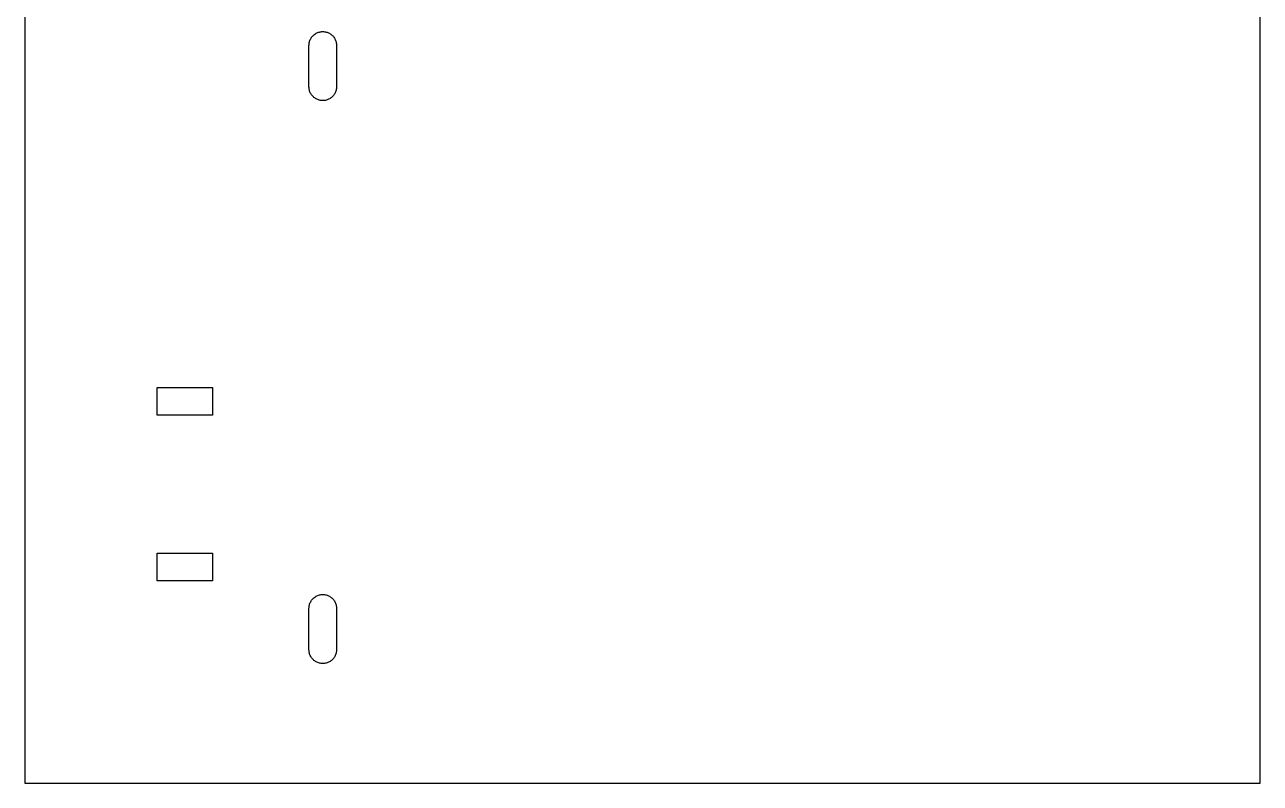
# Model space of a CAD drawing. Header units: metres. Extents: x 0 to 448, y 0 to 625.
# Drawn here: x 0 to 448, y 0 to 274.9 of the extents above; entities that cross this region are included whole.
import ezdxf

# ---------------------------------------------------------------- set-up
doc = ezdxf.new("R2010")
doc.units = ezdxf.units.M

msp = doc.modelspace()

# ---------------------------------------------------------------- linework, layer by layer
for p, q in [((0, 624.8), (0, 0)), ((448, 0), (448, 624.8)), ((103.231, 268.643), (103.319, 268.945)), ((103.319, 268.945), (103.425, 269.241)), ((103.425, 269.241), (103.55, 269.529)), ((103.55, 269.529), (103.693, 269.809)), ((103.693, 269.809), (103.852, 270.079)), ((103.852, 270.079), (104.029, 270.339)), ((104.029, 270.339), (104.221, 270.587)), ((104.221, 270.587), (104.429, 270.823)), ((104.429, 270.823), (104.651, 271.045)), ((104.651, 271.045), (104.887, 271.253)), ((104.887, 271.253), (105.135, 271.445)), ((105.135, 271.445), (105.395, 271.622)), ((105.395, 271.622), (105.665, 271.782)), ((105.665, 271.782), (105.945, 271.924)), ((105.945, 271.924), (106.233, 272.049)), ((106.233, 272.049), (106.529, 272.155)), ((106.529, 272.155), (106.831, 272.243)), ((106.831, 272.243), (107.137, 272.311)), ((107.137, 272.311), (107.447, 272.361)), ((107.447, 272.361), (107.76, 272.39)), ((107.76, 272.39), (108.074, 272.4)), ((108.074, 272.4), (108.388, 272.39)), ((108.388, 272.39), (108.701, 272.361)), ((108.701, 272.361), (109.011, 272.311)), ((109.011, 272.311), (109.318, 272.243)), ((109.318, 272.243), (109.619, 272.155)), ((109.619, 272.155), (109.915, 272.049)), ((109.915, 272.049), (110.203, 271.924)), ((110.203, 271.924), (110.483, 271.782)), ((110.483, 271.782), (110.753, 271.622)), ((110.753, 271.622), (111.013, 271.445)), ((111.013, 271.445), (111.261, 271.253)), ((111.261, 271.253), (111.497, 271.045)), ((111.497, 271.045), (111.719, 270.823)), ((111.719, 270.823), (111.927, 270.587)), ((111.927, 270.587), (112.119, 270.339)), ((112.119, 270.339), (112.296, 270.079)), ((112.296, 270.079), (112.456, 269.809)), ((112.456, 269.809), (112.598, 269.529)), ((112.598, 269.529), (112.723, 269.241)), ((112.723, 269.241), (112.829, 268.945)), ((112.829, 268.945), (112.917, 268.643)), ((103.074, 267.4), (103.084, 267.714)), ((103.074, 252.4), (103.074, 267.4)), ((103.084, 267.714), (103.113, 268.027)), ((103.113, 268.027), (103.163, 268.337)), ((103.163, 268.337), (103.231, 268.643)), ((112.917, 268.643), (112.986, 268.337)), ((112.986, 268.337), (113.035, 268.027)), ((113.035, 268.027), (113.064, 267.714)), ((113.064, 267.714), (113.074, 267.4)), ((113.074, 267.4), (113.074, 252.4)), ((103.084, 252.086), (103.074, 252.4)), ((103.113, 251.773), (103.084, 252.086)), ((103.163, 251.463), (103.113, 251.773)), ((103.231, 251.157), (103.163, 251.463)), ((103.319, 250.855), (103.231, 251.157)), ((112.917, 251.157), (112.829, 250.855)), ((112.986, 251.463), (112.917, 251.157)), ((113.035, 251.773), (112.986, 251.463)), ((113.064, 252.086), (113.035, 251.773)), ((113.074, 252.4), (113.064, 252.086)), ((103.425, 250.559), (103.319, 250.855)), ((103.55, 250.271), (103.425, 250.559)), ((103.693, 249.991), (103.55, 250.271)), ((103.852, 249.721), (103.693, 249.991)), ((104.029, 249.461), (103.852, 249.721)), ((104.221, 249.213), (104.029, 249.461)), ((104.429, 248.977), (104.221, 249.213)), ((104.651, 248.755), (104.429, 248.977)), ((104.887, 248.547), (104.651, 248.755)), ((105.135, 248.355), (104.887, 248.547)), ((105.395, 248.178), (105.135, 248.355)), ((105.665, 248.018), (105.395, 248.178)), ((105.945, 247.876), (105.665, 248.018)), ((106.233, 247.751), (105.945, 247.876)), ((106.529, 247.645), (106.233, 247.751)), ((106.831, 247.557), (106.529, 247.645)), ((107.137, 247.489), (106.831, 247.557)), ((107.447, 247.439), (107.137, 247.489)), ((107.76, 247.41), (107.447, 247.439)), ((108.074, 247.4), (107.76, 247.41)), ((108.388, 247.41), (108.074, 247.4)), ((108.701, 247.439), (108.388, 247.41)), ((109.011, 247.489), (108.701, 247.439)), ((109.318, 247.557), (109.011, 247.489)), ((109.619, 247.645), (109.318, 247.557)), ((109.915, 247.751), (109.619, 247.645)), ((110.203, 247.876), (109.915, 247.751)), ((110.483, 248.018), (110.203, 247.876)), ((110.753, 248.178), (110.483, 248.018)), ((111.013, 248.355), (110.753, 248.178)), ((111.261, 248.547), (111.013, 248.355)), ((111.497, 248.755), (111.261, 248.547)), ((111.719, 248.977), (111.497, 248.755)), ((111.927, 249.213), (111.719, 248.977)), ((112.119, 249.461), (111.927, 249.213)), ((112.296, 249.721), (112.119, 249.461)), ((112.456, 249.991), (112.296, 249.721)), ((112.598, 250.271), (112.456, 249.991)), ((112.723, 250.559), (112.598, 250.271)), ((112.829, 250.855), (112.723, 250.559)), ((48.0741, 133.4), (48.0741, 143.4)), ((48.0741, 143.4), (68.0741, 143.4)), ((68.0741, 143.4), (68.0741, 133.4)), ((68.0741, 133.4), (48.0741, 133.4)), ((48.0741, 73.4), (48.0741, 83.4)), ((48.0741, 83.4), (68.0741, 83.4)), ((68.0741, 83.4), (68.0741, 73.4)), ((68.0741, 73.4), (48.0741, 73.4)), ((104.651, 67.0448), (104.887, 67.2526)), ((104.887, 67.2526), (105.135, 67.4451)), ((105.135, 67.4451), (105.395, 67.6216)), ((105.395, 67.6216), (105.665, 67.7815)), ((105.665, 67.7815), (105.945, 67.9241)), ((105.945, 67.9241), (106.233, 68.0489)), ((106.233, 68.0489), (106.529, 68.1553)), ((106.529, 68.1553), (106.831, 68.2429)), ((106.831, 68.2429), (107.137, 68.3114)), ((107.137, 68.3114), (107.447, 68.3606)), ((107.447, 68.3606), (107.76, 68.3901)), ((107.76, 68.3901), (108.074, 68.4)), ((108.074, 68.4), (108.388, 68.3901)), ((108.388, 68.3901), (108.701, 68.3606)), ((108.701, 68.3606), (109.011, 68.3114)), ((109.011, 68.3114), (109.318, 68.2429)), ((109.318, 68.2429), (109.619, 68.1553)), ((109.619, 68.1553), (109.915, 68.0489)), ((109.915, 68.0489), (110.203, 67.9241)), ((110.203, 67.9241), (110.483, 67.7815)), ((110.483, 67.7815), (110.753, 67.6216)), ((110.753, 67.6216), (111.013, 67.4451)), ((111.013, 67.4451), (111.261, 67.2526)), ((111.261, 67.2526), (111.497, 67.0448)), ((103.074, 63.4), (103.084, 63.7139)), ((103.074, 48.4), (103.074, 63.4)), ((103.084, 63.7139), (103.113, 64.0267)), ((103.113, 64.0267), (103.163, 64.3369)), ((103.163, 64.3369), (103.231, 64.6434)), ((103.231, 64.6434), (103.319, 64.9451)), ((103.319, 64.9451), (103.425, 65.2406)), ((103.425, 65.2406), (103.55, 65.5289)), ((103.55, 65.5289), (103.693, 65.8088)), ((103.693, 65.8088), (103.852, 66.0791)), ((103.852, 66.0791), (104.029, 66.3389)), ((104.029, 66.3389), (104.221, 66.5871)), ((104.221, 66.5871), (104.429, 66.8227)), ((104.429, 66.8227), (104.651, 67.0448)), ((111.497, 67.0448), (111.719, 66.8227)), ((111.719, 66.8227), (111.927, 66.5871)), ((111.927, 66.5871), (112.119, 66.3389)), ((112.119, 66.3389), (112.296, 66.0791)), ((112.296, 66.0791), (112.456, 65.8088)), ((112.456, 65.8088), (112.598, 65.5289)), ((112.598, 65.5289), (112.723, 65.2406)), ((112.723, 65.2406), (112.829, 64.9451)), ((112.829, 64.9451), (112.917, 64.6434)), ((112.917, 64.6434), (112.986, 64.3369)), ((112.986, 64.3369), (113.035, 64.0267)), ((113.035, 64.0267), (113.064, 63.7139)), ((113.064, 63.7139), (113.074, 63.4)), ((113.074, 63.4), (113.074, 48.4)), ((103.084, 48.086), (103.074, 48.4)), ((103.113, 47.7733), (103.084, 48.086)), ((103.163, 47.4631), (103.113, 47.7733)), ((103.231, 47.1565), (103.163, 47.4631)), ((103.319, 46.8549), (103.231, 47.1565)), ((103.425, 46.5594), (103.319, 46.8549)), ((103.55, 46.2711), (103.425, 46.5594)), ((103.693, 45.9912), (103.55, 46.2711)), ((103.852, 45.7209), (103.693, 45.9912)), ((104.029, 45.4611), (103.852, 45.7209)), ((104.221, 45.2129), (104.029, 45.4611)), ((104.429, 44.9773), (104.221, 45.2129)), ((104.651, 44.7552), (104.429, 44.9773)), ((111.719, 44.9773), (111.497, 44.7552)), ((111.927, 45.2129), (111.719, 44.9773)), ((112.119, 45.4611), (111.927, 45.2129)), ((112.296, 45.7209), (112.119, 45.4611)), ((112.456, 45.9912), (112.296, 45.7209)), ((112.598, 46.2711), (112.456, 45.9912)), ((112.723, 46.5594), (112.598, 46.2711)), ((112.829, 46.8549), (112.723, 46.5594)), ((112.917, 47.1565), (112.829, 46.8549)), ((112.986, 47.4631), (112.917, 47.1565)), ((113.035, 47.7733), (112.986, 47.4631)), ((113.064, 48.086), (113.035, 47.7733)), ((113.074, 48.4), (113.064, 48.086)), ((104.887, 44.5474), (104.651, 44.7552)), ((105.135, 44.3549), (104.887, 44.5474)), ((105.395, 44.1784), (105.135, 44.3549)), ((105.665, 44.0185), (105.395, 44.1784)), ((105.945, 43.8759), (105.665, 44.0185)), ((106.233, 43.7511), (105.945, 43.8759)), ((106.529, 43.6447), (106.233, 43.7511)), ((106.831, 43.5571), (106.529, 43.6447)), ((107.137, 43.4886), (106.831, 43.5571)), ((107.447, 43.4394), (107.137, 43.4886)), ((107.76, 43.4099), (107.447, 43.4394)), ((108.074, 43.4), (107.76, 43.4099)), ((108.388, 43.4099), (108.074, 43.4)), ((108.701, 43.4394), (108.388, 43.4099)), ((109.011, 43.4886), (108.701, 43.4394)), ((109.318, 43.5571), (109.011, 43.4886)), ((109.619, 43.6447), (109.318, 43.5571)), ((109.915, 43.7511), (109.619, 43.6447)), ((110.203, 43.8759), (109.915, 43.7511)), ((110.483, 44.0185), (110.203, 43.8759)), ((110.753, 44.1784), (110.483, 44.0185)), ((111.013, 44.3549), (110.753, 44.1784)), ((111.261, 44.5474), (111.013, 44.3549)), ((111.497, 44.7552), (111.261, 44.5474)), ((0, 0), (448, 0))]:
    msp.add_line(p, q)

doc.saveas('drawing.dxf')
